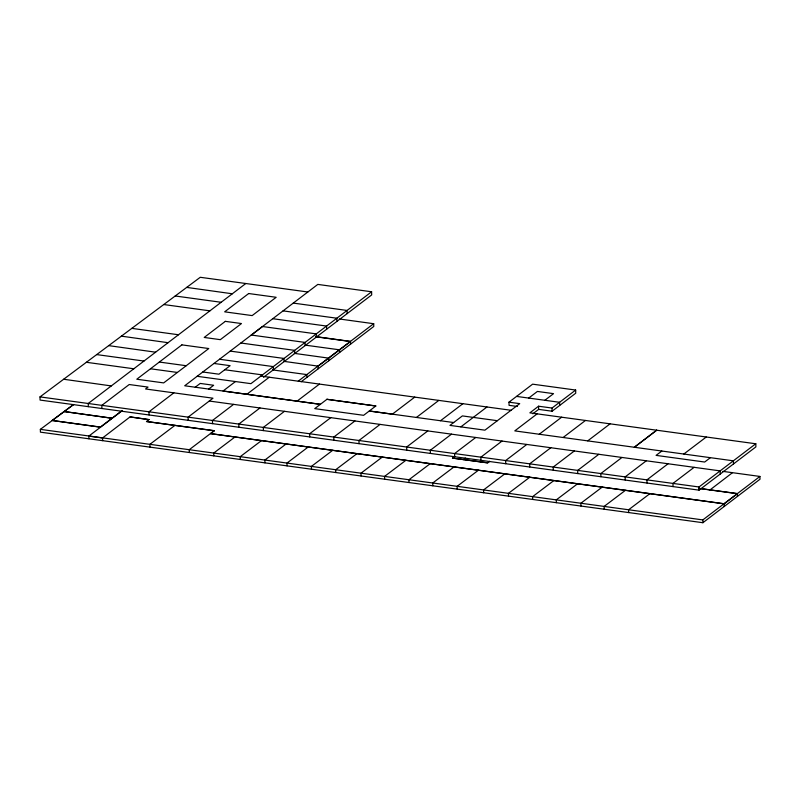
<?xml version="1.0" encoding="UTF-8"?>
<svg xmlns="http://www.w3.org/2000/svg" width="800" height="800" viewBox="0 0 800 800"><rect width="100%" height="100%" fill="white"/><g stroke="black" fill="none" stroke-linecap="round" stroke-linejoin="round"><path stroke-width="1.2" d="M245.8 283.51L88.22 403.49L88.3 406.66M100.44 427.2L52.15 420.47L100.43 427.07L121.46 411.06M122.41 410.53L88.84 436.1L102.54 437.97L130.05 416.91L148.98 419.61L130.05 416.91M173.85 392.85L148.97 411.8L149.05 414.96M251.29 335.07L262.48 326.52L316.28 333.89L316.36 337.06M724.16 506.53L724.09 503.73L210.52 433.63L214.27 430.67L146.48 421.51L148.98 419.5M195.23 387.22L200.21 383.43L213.66 385.27L208.68 389.05M235.47 381.54L223.03 391.02L320.38 404.32L184.69 385.78L317.81 284.41L371.6 291.77L371.68 294.93L263.49 377.31M371.6 291.77L250.93 383.66L197.13 376.3M233.61 404.37L212.46 420.48L212.54 423.64M246.87 394.27L269.26 377.22M214.27 430.67L189.25 449.71L189.32 452.51M259.96 407.97L238.81 424.08L238.89 427.24M298.26 381.12L373.71 323.67L373.78 326.47L301.19 381.75M297.06 401.14L319.46 384.08M284.47 411.32L263.32 427.43L263.4 430.59M326.94 399.31L314.72 408.63L363.63 415.31L375.84 405.99L326.94 399.31L375.84 405.99M330.78 417.65L309.63 433.76L309.7 436.92M354.95 420.96L333.8 437.06L333.88 440.23M414.75 397.11L392.36 414.16L369.29 411.01L453.67 422.54M380.1 424.4L358.95 440.5L359.02 443.66M416.43 417.45L438.82 400.4M440.5 420.74L462.89 403.69M427.81 430.92L406.66 447.02L406.74 450.19M451.48 434.15L430.33 450.26L430.41 453.42M460.84 426.88L486.96 406.98M517.43 406.48L509.06 405.33L508.98 402.17L532.62 384.17L575.66 390.05L575.73 393.22L552.1 411.22L538.65 409.38L532.84 413.8M475.74 437.47L454.59 453.57L454.67 456.74M528.71 398.07L537.41 391.44L553.55 393.65L544.84 400.28M489.53 461.33L487.61 462.8L452.46 458.1L454.33 456.57M465.34 458.03L463.41 459.6M575.66 390.05L552.02 408.05L538.57 406.21L529.86 412.85L755.81 443.78L755.88 446.9L699.08 490.15L40.08 400.07L40 396.9L200.26 277.29L307.85 291.99M537.16 413.84L514.77 430.89L733.41 460.83M502.03 441.06L480.89 457.17L480.96 460.33M452.46 458.1L487.61 462.91L489.53 461.44M539.26 434.24L561.66 417.19M526.8 444.45L505.65 460.55L505.72 463.72M563.1 437.5L585.49 420.45M550.81 447.73L529.66 463.84L529.74 467M574.37 450.95L553.23 467.06L553.3 470.22M587.72 440.87L610.12 423.82M598.83 454.29L577.68 470.4L577.76 473.56M577.55 483.81L556.28 499.88L556.35 502.68M656.68 430.18L634.29 447.31L656.68 430.25M621.97 457.46L600.82 473.56L600.9 476.73M646.32 460.79L625.17 476.89L625.24 480.05M668.08 463.76L646.93 479.86L647.01 483.03M706.25 437.03L683.85 454.01M694.12 467.32L672.97 483.42L673.04 486.59M710.44 457.64L704.67 462.03L656.06 455.38L661.82 451.07M40 396.9L699 486.98L755.81 443.73M709.98 489.94L732.49 472.68M40.36 429.36L702.83 519.91L759.93 476.44L760 479.23L702.9 522.71L40.43 432.16L40.36 429.36L73.58 404.57M52.15 420.47L73.57 404.48M293.28 303.09L347.07 310.45L347.15 313.61M175.2 295.99L221.15 302.28M283.06 310.87L336.86 318.22L336.94 321.39M339.29 318.97L373.71 323.72M272.77 318.71L326.57 326.06L326.65 329.22M163.75 304.54L209.9 310.84M316.07 336.65L350.49 341.4L350.56 344.15M316.08 336.83L350.49 341.53L318.09 366.13L283.9 361.35M251.29 335.04L305.08 342.42L305.16 345.58M305.18 345.13L339.59 349.83L339.65 352.45M240.86 343.01L294.66 350.36L294.73 353.52M131.81 328.37L178.5 334.76M294.27 353.36L328.69 358.13L328.75 360.76M230.24 351.1L284.03 358.45L284.11 361.61M516.55 396.41L559.59 402.29L559.66 405.46M219.52 359.25L273.32 366.61L273.39 369.77M508.98 402.17L519.74 403.64L484.91 430.17L449.94 425.39L462.38 415.91L497.35 420.69M272.64 369.92L306.84 374.59L306.91 377.39M213.99 363.46L230.13 365.67L218.94 374.19L202.8 371.99M224.77 369.75L262.43 374.9M159.33 362.05L186.23 365.72M511.03 410.27L260.88 376.08M96.69 354.59L143.97 361.05M150.49 368.78L177.39 372.45M86.37 362.29L133.82 368.78M209.26 401.04L720.15 470.88L720.23 474.04M722.8 471.36L759.93 476.44M699.08 488.34L737.42 493.58L737.49 496.38M699.08 488.45L737.42 493.69L724.09 503.84L210.52 433.63M146.48 421.51L214.27 430.78M186.71 287.4L232.31 293.78M121.39 336.15L168.08 342.69M108.7 345.63L155.6 352.19M63.65 379.25L111.3 385.92M733.41 460.78L733.49 463.95M702.83 519.91L702.9 522.71M699 486.98L699.08 490.15M649.87 493.69L628.6 509.77L628.67 512.57M625.4 490.35L604.13 506.42L604.2 509.22M602.13 487.17L580.87 503.24L580.94 506.04M552.02 408.05L552.1 411.22M553.86 480.57L532.6 496.65L532.67 499.44M538.57 406.21L538.65 409.38M529.72 477.27L508.46 493.35L508.52 496.14M504.83 473.86L483.56 489.94L483.63 492.74M478.4 470.25L457.13 486.33L457.2 489.13M454.01 466.92L432.74 483L432.81 485.8M430.21 463.67L408.95 479.74L409.02 482.54M405.84 460.33L384.57 476.41L384.64 479.21M382.25 457.11L360.98 473.19L361.05 475.99M356.97 453.65L335.71 469.73L335.78 472.53M332.67 450.33L311.4 466.41L311.47 469.21M318.09 366.02L318.16 368.82M308.23 446.99L286.97 463.07L287.04 465.87M286.12 443.97L264.86 460.05L264.93 462.85M261.48 440.6L240.22 456.68L240.28 459.48M234.99 436.98L213.73 453.06L213.79 455.86M188.19 420.31L188.11 417.15L213 398.2L145.56 388.98L148.05 387.09L129.22 384.52L101.85 405.36L101.93 408.52M174.92 425.4L149.9 444.33L149.97 447.13M102.54 437.86L102.6 440.66M88.84 435.99L88.91 438.79M248.68 293.53L224.65 311.83L252.16 315.59L276.19 297.29L248.68 293.53M181.89 344.87L136.77 379.23L163.67 382.9L208.79 348.54L181.89 344.87M225.34 321.35L204.19 337.45L220.33 339.66L241.48 323.55L225.34 321.35M112.03 418.24L64.13 411.53L112.03 418.24"/></g></svg>
